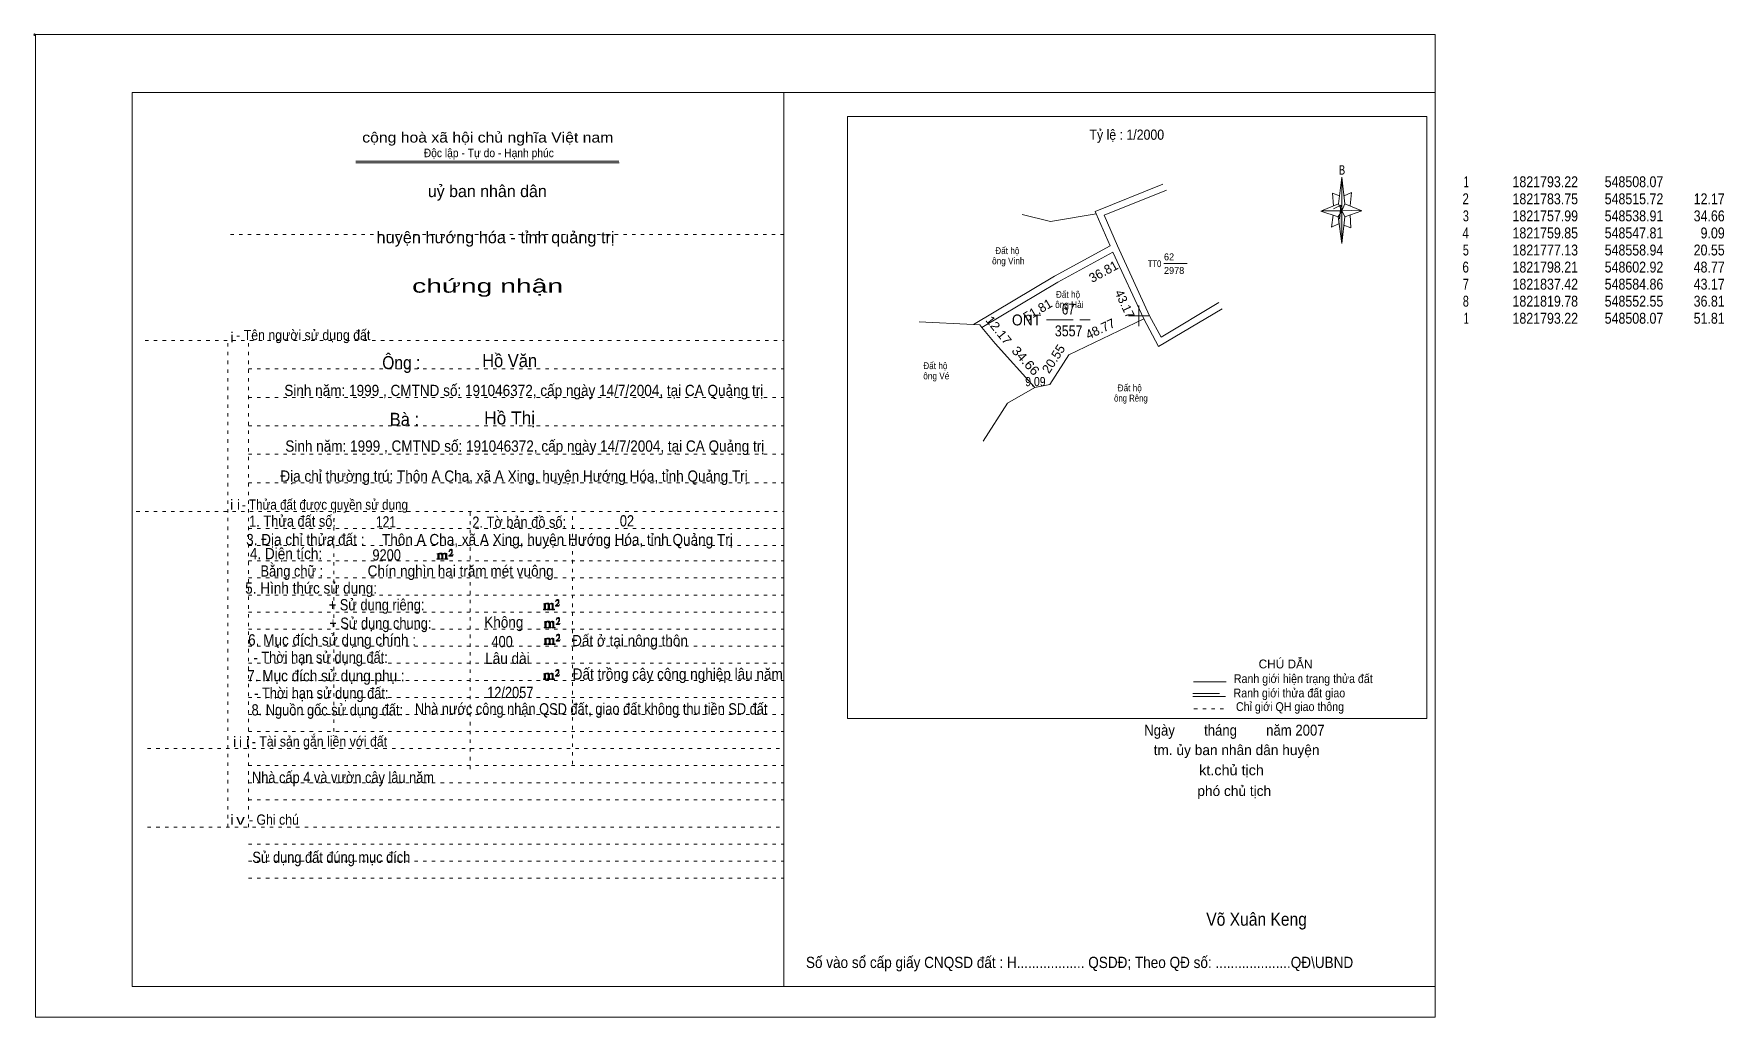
# Model space of a CAD drawing. Header units: centimetres. Extents: x -1.6 to 48, y -3.3 to 25.5.
import ezdxf
from ezdxf.enums import TextEntityAlignment as Align

# ---------------------------------------------------------------- set-up
doc = ezdxf.new("R2010")
doc.units = ezdxf.units.CM
doc.header["$LTSCALE"] = 0.13
doc.linetypes.add('DOTTED', pattern=[1.5, 0.3, -1.2])
doc.linetypes.add('LONG_DASHED', pattern=[7.5, 6, -1.5])
for name, color, linetype, lineweight in [('1', 7, 'DOTTED', 13), ('22', 7, 'Continuous', 13), ('33', 7, 'LONG_DASHED', 13), ('4', 7, 'Continuous', 13), ('5', 7, 'Continuous', 13), ('50', 7, 'Continuous', 13), ('52', 7, 'Continuous', 13), ('53', 7, 'Continuous', 13)]:
    doc.layers.add(name, color=color, linetype=linetype, lineweight=lineweight)
for name, color, linetype in [('10', 7, 'Continuous'), ('23', 7, 'Continuous'), ('30', 7, 'Continuous')]:
    doc.layers.add(name, color=color, linetype=linetype)

msp = doc.modelspace()

# ---------------------------------------------------------------- hatches: boundary and pattern name
at = {"layer": '5'}
msp.add_hatch(color=256, dxfattribs=at).paths.add_polyline_path([(36.77, 20.31), (36.77, 19.35), (36.67, 20.13)])
at = {"layer": '50'}
for points in [[(10.27, 10.13), (10.27, 10.12), (10.27, 10.11), (10.25, 10.11), (10.24, 10.11), (10.24, 10.1), (10.33, 10.1), (10.33, 10.11), (10.32, 10.11), (10.31, 10.11), (10.31, 10.12), (10.31, 10.13), (10.31, 10.24), (10.31, 10.25), (10.32, 10.26), (10.34, 10.26), (10.35, 10.26), (10.36, 10.26), (10.37, 10.25), (10.39, 10.22), (10.39, 10.13), (10.37, 10.12), (10.37, 10.11), (10.36, 10.11), (10.35, 10.11), (10.35, 10.1), (10.44, 10.1), (10.44, 10.11), (10.43, 10.11), (10.42, 10.11), (10.42, 10.12), (10.42, 10.13), (10.42, 10.24), (10.44, 10.26), (10.45, 10.26), (10.46, 10.26), (10.49, 10.26), (10.49, 10.25), (10.5, 10.24), (10.5, 10.22), (10.5, 10.13), (10.5, 10.12), (10.49, 10.11), (10.49, 10.11), (10.47, 10.11), (10.47, 10.1), (10.56, 10.1), (10.56, 10.11), (10.55, 10.11), (10.54, 10.11), (10.53, 10.12), (10.53, 10.13), (10.53, 10.2), (10.53, 10.25), (10.53, 10.26), (10.52, 10.27), (10.5, 10.28), (10.47, 10.28), (10.46, 10.28), (10.44, 10.27), (10.41, 10.25), (10.41, 10.26), (10.4, 10.28), (10.39, 10.28), (10.37, 10.28), (10.35, 10.28), (10.34, 10.28), (10.32, 10.26), (10.31, 10.26), (10.31, 10.25), (10.31, 10.25), (10.31, 10.26), (10.31, 10.28), (10.24, 10.26), (10.24, 10.26), (10.25, 10.26), (10.27, 10.25), (10.27, 10.24), (10.27, 10.23)], [(10.69, 10.19), (10.72, 10.24), (10.72, 10.24), (10.71, 10.22), (10.69, 10.22), (10.68, 10.22), (10.63, 10.22), (10.66, 10.26), (10.67, 10.27), (10.69, 10.28), (10.69, 10.3), (10.69, 10.32), (10.69, 10.34), (10.69, 10.35), (10.69, 10.37), (10.68, 10.38), (10.67, 10.38), (10.66, 10.39), (10.65, 10.39), (10.63, 10.38), (10.63, 10.38), (10.62, 10.37), (10.61, 10.35), (10.59, 10.33), (10.61, 10.33), (10.61, 10.35), (10.62, 10.35), (10.63, 10.36), (10.65, 10.36), (10.66, 10.36), (10.67, 10.35), (10.68, 10.35), (10.68, 10.32), (10.68, 10.3), (10.66, 10.28), (10.66, 10.26), (10.65, 10.25), (10.59, 10.2), (10.59, 10.19)], [(13.39, 8.66), (13.39, 8.65), (13.39, 8.64), (13.38, 8.64), (13.37, 8.64), (13.37, 8.62), (13.45, 8.62), (13.45, 8.64), (13.44, 8.64), (13.43, 8.64), (13.43, 8.65), (13.43, 8.66), (13.43, 8.77), (13.43, 8.78), (13.44, 8.79), (13.47, 8.79), (13.48, 8.79), (13.49, 8.79), (13.5, 8.78), (13.51, 8.74), (13.51, 8.66), (13.5, 8.65), (13.5, 8.64), (13.49, 8.64), (13.48, 8.64), (13.48, 8.62), (13.57, 8.62), (13.57, 8.64), (13.55, 8.64), (13.54, 8.64), (13.54, 8.65), (13.54, 8.66), (13.54, 8.77), (13.57, 8.79), (13.58, 8.79), (13.59, 8.79), (13.61, 8.79), (13.61, 8.78), (13.62, 8.77), (13.62, 8.74), (13.62, 8.66), (13.62, 8.65), (13.61, 8.64), (13.61, 8.64), (13.6, 8.64), (13.6, 8.62), (13.69, 8.62), (13.69, 8.64), (13.67, 8.64), (13.66, 8.64), (13.65, 8.65), (13.65, 8.66), (13.65, 8.73), (13.65, 8.78), (13.65, 8.79), (13.64, 8.8), (13.62, 8.81), (13.6, 8.81), (13.59, 8.81), (13.57, 8.8), (13.53, 8.78), (13.53, 8.79), (13.52, 8.81), (13.51, 8.81), (13.5, 8.81), (13.48, 8.81), (13.47, 8.81), (13.44, 8.79), (13.43, 8.79), (13.43, 8.78), (13.43, 8.78), (13.43, 8.79), (13.43, 8.81), (13.37, 8.79), (13.37, 8.79), (13.38, 8.79), (13.39, 8.78), (13.39, 8.77), (13.39, 8.76)], [(13.82, 8.72), (13.84, 8.77), (13.84, 8.77), (13.83, 8.74), (13.82, 8.74), (13.81, 8.74), (13.75, 8.74), (13.79, 8.79), (13.8, 8.8), (13.82, 8.81), (13.82, 8.83), (13.82, 8.84), (13.82, 8.87), (13.82, 8.88), (13.82, 8.9), (13.81, 8.91), (13.8, 8.91), (13.79, 8.92), (13.77, 8.92), (13.75, 8.91), (13.75, 8.91), (13.74, 8.9), (13.73, 8.88), (13.72, 8.86), (13.73, 8.86), (13.73, 8.88), (13.74, 8.88), (13.75, 8.89), (13.77, 8.89), (13.79, 8.89), (13.8, 8.88), (13.81, 8.88), (13.81, 8.84), (13.81, 8.83), (13.79, 8.81), (13.79, 8.79), (13.77, 8.78), (13.72, 8.73), (13.72, 8.72)], [(13.41, 8.12), (13.41, 8.11), (13.41, 8.1), (13.4, 8.1), (13.39, 8.1), (13.39, 8.09), (13.48, 8.09), (13.48, 8.1), (13.47, 8.1), (13.45, 8.1), (13.45, 8.11), (13.45, 8.12), (13.45, 8.23), (13.45, 8.24), (13.47, 8.26), (13.49, 8.26), (13.5, 8.26), (13.51, 8.26), (13.52, 8.24), (13.53, 8.21), (13.53, 8.12), (13.52, 8.11), (13.52, 8.1), (13.51, 8.1), (13.5, 8.1), (13.5, 8.09), (13.59, 8.09), (13.59, 8.1), (13.58, 8.1), (13.57, 8.1), (13.57, 8.11), (13.57, 8.12), (13.57, 8.23), (13.59, 8.26), (13.6, 8.26), (13.61, 8.26), (13.63, 8.26), (13.63, 8.24), (13.64, 8.23), (13.64, 8.21), (13.64, 8.12), (13.64, 8.11), (13.63, 8.1), (13.63, 8.1), (13.62, 8.1), (13.62, 8.09), (13.71, 8.09), (13.71, 8.1), (13.7, 8.1), (13.69, 8.1), (13.67, 8.11), (13.67, 8.12), (13.67, 8.2), (13.67, 8.24), (13.67, 8.26), (13.66, 8.27), (13.64, 8.28), (13.62, 8.28), (13.61, 8.28), (13.59, 8.27), (13.55, 8.24), (13.55, 8.26), (13.54, 8.28), (13.53, 8.28), (13.52, 8.28), (13.5, 8.28), (13.49, 8.28), (13.47, 8.26), (13.45, 8.26), (13.45, 8.24), (13.45, 8.24), (13.45, 8.26), (13.45, 8.28), (13.39, 8.26), (13.39, 8.26), (13.4, 8.26), (13.41, 8.24), (13.41, 8.23), (13.41, 8.22)], [(13.84, 8.19), (13.86, 8.23), (13.86, 8.23), (13.85, 8.21), (13.84, 8.21), (13.83, 8.21), (13.77, 8.21), (13.81, 8.26), (13.82, 8.27), (13.84, 8.28), (13.84, 8.3), (13.84, 8.31), (13.84, 8.33), (13.84, 8.34), (13.84, 8.37), (13.83, 8.38), (13.82, 8.38), (13.81, 8.39), (13.8, 8.39), (13.77, 8.38), (13.77, 8.38), (13.76, 8.37), (13.75, 8.34), (13.74, 8.32), (13.75, 8.32), (13.75, 8.34), (13.76, 8.34), (13.77, 8.36), (13.8, 8.36), (13.81, 8.36), (13.82, 8.34), (13.83, 8.34), (13.83, 8.31), (13.83, 8.3), (13.81, 8.28), (13.81, 8.26), (13.8, 8.24), (13.74, 8.2), (13.74, 8.19)], [(13.41, 7.64), (13.41, 7.63), (13.41, 7.62), (13.4, 7.62), (13.39, 7.62), (13.39, 7.6), (13.47, 7.6), (13.47, 7.62), (13.46, 7.62), (13.45, 7.62), (13.45, 7.63), (13.45, 7.64), (13.45, 7.75), (13.45, 7.76), (13.46, 7.77), (13.49, 7.77), (13.5, 7.77), (13.51, 7.77), (13.52, 7.76), (13.53, 7.72), (13.53, 7.64), (13.52, 7.63), (13.52, 7.62), (13.51, 7.62), (13.5, 7.62), (13.5, 7.6), (13.59, 7.6), (13.59, 7.62), (13.57, 7.62), (13.56, 7.62), (13.56, 7.63), (13.56, 7.64), (13.56, 7.75), (13.59, 7.77), (13.6, 7.77), (13.61, 7.77), (13.63, 7.77), (13.63, 7.76), (13.64, 7.75), (13.64, 7.72), (13.64, 7.64), (13.64, 7.63), (13.63, 7.62), (13.63, 7.62), (13.62, 7.62), (13.62, 7.6), (13.71, 7.6), (13.71, 7.62), (13.69, 7.62), (13.68, 7.62), (13.67, 7.63), (13.67, 7.64), (13.67, 7.71), (13.67, 7.76), (13.67, 7.77), (13.66, 7.78), (13.64, 7.79), (13.62, 7.79), (13.61, 7.79), (13.59, 7.78), (13.55, 7.76), (13.55, 7.77), (13.54, 7.79), (13.53, 7.79), (13.52, 7.79), (13.5, 7.79), (13.49, 7.79), (13.46, 7.77), (13.45, 7.77), (13.45, 7.76), (13.45, 7.76), (13.45, 7.77), (13.45, 7.79), (13.39, 7.77), (13.39, 7.77), (13.4, 7.77), (13.41, 7.76), (13.41, 7.75), (13.41, 7.74)], [(13.84, 7.7), (13.86, 7.75), (13.86, 7.75), (13.85, 7.72), (13.84, 7.72), (13.83, 7.72), (13.77, 7.72), (13.81, 7.77), (13.82, 7.78), (13.84, 7.79), (13.84, 7.81), (13.84, 7.82), (13.84, 7.85), (13.84, 7.86), (13.84, 7.88), (13.83, 7.89), (13.82, 7.89), (13.81, 7.9), (13.79, 7.9), (13.77, 7.89), (13.77, 7.89), (13.76, 7.88), (13.75, 7.86), (13.74, 7.84), (13.75, 7.84), (13.75, 7.86), (13.76, 7.86), (13.77, 7.87), (13.79, 7.87), (13.81, 7.87), (13.82, 7.86), (13.83, 7.86), (13.83, 7.82), (13.83, 7.81), (13.81, 7.79), (13.81, 7.77), (13.79, 7.76), (13.74, 7.71), (13.74, 7.7)], [(13.39, 6.61), (13.39, 6.6), (13.39, 6.59), (13.38, 6.59), (13.37, 6.59), (13.37, 6.57), (13.45, 6.57), (13.45, 6.59), (13.44, 6.59), (13.43, 6.59), (13.43, 6.6), (13.43, 6.61), (13.43, 6.72), (13.43, 6.73), (13.44, 6.74), (13.47, 6.74), (13.48, 6.74), (13.49, 6.74), (13.5, 6.73), (13.51, 6.69), (13.51, 6.61), (13.5, 6.6), (13.5, 6.59), (13.49, 6.59), (13.48, 6.59), (13.48, 6.57), (13.57, 6.57), (13.57, 6.59), (13.55, 6.59), (13.54, 6.59), (13.54, 6.6), (13.54, 6.61), (13.54, 6.72), (13.57, 6.74), (13.58, 6.74), (13.59, 6.74), (13.61, 6.74), (13.61, 6.73), (13.62, 6.72), (13.62, 6.69), (13.62, 6.61), (13.62, 6.6), (13.61, 6.59), (13.61, 6.59), (13.6, 6.59), (13.6, 6.57), (13.69, 6.57), (13.69, 6.59), (13.67, 6.59), (13.66, 6.59), (13.65, 6.6), (13.65, 6.61), (13.65, 6.68), (13.65, 6.73), (13.65, 6.74), (13.64, 6.75), (13.62, 6.76), (13.6, 6.76), (13.59, 6.76), (13.57, 6.75), (13.53, 6.73), (13.53, 6.74), (13.52, 6.76), (13.51, 6.76), (13.5, 6.76), (13.48, 6.76), (13.47, 6.76), (13.44, 6.74), (13.43, 6.74), (13.43, 6.73), (13.43, 6.73), (13.43, 6.74), (13.43, 6.76), (13.37, 6.74), (13.37, 6.74), (13.38, 6.74), (13.39, 6.73), (13.39, 6.72), (13.39, 6.71)], [(13.82, 6.67), (13.84, 6.72), (13.84, 6.72), (13.83, 6.69), (13.82, 6.69), (13.81, 6.69), (13.75, 6.69), (13.79, 6.74), (13.8, 6.75), (13.82, 6.76), (13.82, 6.78), (13.82, 6.79), (13.82, 6.82), (13.82, 6.83), (13.82, 6.85), (13.81, 6.86), (13.8, 6.86), (13.79, 6.87), (13.77, 6.87), (13.75, 6.86), (13.75, 6.86), (13.74, 6.85), (13.73, 6.83), (13.72, 6.81), (13.73, 6.81), (13.73, 6.83), (13.74, 6.83), (13.75, 6.84), (13.77, 6.84), (13.79, 6.84), (13.8, 6.83), (13.81, 6.83), (13.81, 6.79), (13.81, 6.78), (13.79, 6.76), (13.79, 6.74), (13.77, 6.73), (13.72, 6.68), (13.72, 6.67)]]:
    msp.add_hatch(color=256, dxfattribs=at).paths.add_polyline_path(points)

# ---------------------------------------------------------------- linework, layer by layer
at = {"layer": '1', "linetype": 'Continuous'}
for p, q in [((1.31, -2.42), (1.31, 23.78)), ((1.31, 23.78), (39.51, 23.78)), ((20.41, -2.42), (20.41, 23.78)), ((39.51, -2.42), (39.51, 23.78)), ((7.87, 21.76), (15.58, 21.76)), ((7.87, 21.71), (15.59, 21.71)), ((36.67, 20.13), (36.16, 20.3)), ((1.31, -2.42), (39.51, -2.42))]:
    msp.add_line(p, q, dxfattribs=at)
at = {"layer": '1'}
for p, q in [((4.19, 19.61), (20.41, 19.61)), ((1.69, 16.51), (20.41, 16.51)), ((4.11, 2.25), (4.11, 16.51)), ((4.72, 2.25), (4.72, 16.51)), ((4.72, 15.68), (20.41, 15.68)), ((4.72, 14.84), (20.41, 14.84)), ((4.72, 14.01), (20.41, 14.01)), ((4.72, 13.18), (20.41, 13.18)), ((4.72, 12.34), (20.41, 12.34)), ((1.43, 11.5), (20.41, 11.5)), ((7.22, 5.05), (7.22, 11.5)), ((11.22, 3.95), (11.22, 11.5)), ((14.22, 4.09), (14.22, 11.5)), ((4.72, 11), (20.41, 11)), ((4.72, 10.5), (20.41, 10.5)), ((4.72, 10.05), (20.41, 10.05)), ((4.72, 9.55), (20.41, 9.55)), ((4.72, 9.05), (20.41, 9.05)), ((4.72, 8.55), (20.41, 8.55)), ((4.72, 8.05), (20.41, 8.05)), ((4.72, 7.55), (20.41, 7.55)), ((4.72, 7.05), (20.41, 7.05)), ((4.72, 6.55), (20.41, 6.55)), ((4.72, 6.05), (20.41, 6.05)), ((4.72, 5.55), (20.41, 5.55)), ((4.72, 5.05), (20.41, 5.05)), ((1.76, 4.55), (20.41, 4.55)), ((4.72, 4.05), (20.41, 4.05)), ((4.72, 3.55), (20.41, 3.55)), ((4.72, 3.05), (20.41, 3.05)), ((1.76, 2.25), (20.41, 2.25)), ((4.72, 1.75), (20.41, 1.75)), ((4.72, 1.25), (20.41, 1.25)), ((4.72, 0.75), (20.41, 0.75))]:
    msp.add_line(p, q, dxfattribs=at)
at = {"layer": '1', "linetype": 'Continuous'}
msp.add_lwpolyline([(-1.53, -3.32), (39.51, -3.32), (39.51, 25.48), (-1.53, 25.48)], close=True, dxfattribs=at)
msp.add_lwpolyline([(36.68, 19.93), (36.47, 19.83), (36.52, 20.18)], dxfattribs=at)
at = {"layer": '22'}
msp.add_line((25.98, 16.98), (24.38, 17.06), dxfattribs=at)
for points in [[(29.57, 20.22), (29.54, 20.29), (31.53, 21.09)], [(31.63, 20.91), (29.81, 20.18), (30.2, 19.28), (30.2, 19.28), (31.14, 17.23), (31.48, 16.61), (33.17, 17.62)], [(29.57, 20.22), (29.98, 19.28), (28.35, 18.39), (25.98, 16.98)], [(29.57, 20.22), (28.23, 20), (27.4, 20.2)], [(30.97, 17.14), (30.06, 19.1), (28.45, 18.22), (26.22, 16.89)], [(30.97, 17.14), (31.4, 16.33), (33.27, 17.44)], [(25.98, 16.98), (26.16, 16.97), (26.22, 16.89)], [(27.77, 15.13), (26.61, 16.42), (26.22, 16.89)], [(27.77, 15.13), (28.21, 15.22), (28.77, 16.09), (30.97, 17.14)], [(26.26, 13.56), (26.97, 14.67), (27.77, 15.13)]]:
    msp.add_lwpolyline(points, dxfattribs=at)
at = {"layer": '33'}
msp.add_line((28.12, 17.11), (29.4, 17.11), dxfattribs=at)
at = {"layer": '4'}
for p, q in [((32.43, 6.51), (33.38, 6.51)), ((32.41, 6.08), (33.36, 6.08))]:
    msp.add_line(p, q, dxfattribs=at)
at = {"layer": '4', "linetype": 'LONG_DASHED'}
msp.add_line((32.41, 6.16), (33.36, 6.16), dxfattribs=at)
at = {"layer": '4', "linetype": 'DOTTED'}
msp.add_line((32.44, 5.72), (33.43, 5.72), dxfattribs=at)
at = {"layer": '4'}
msp.add_lwpolyline([(22.28, 23.07), (39.27, 23.07), (39.27, 5.43), (22.28, 5.43)], close=True, dxfattribs=at)
msp.add_circle((-1.55, 25.47), 0.025, dxfattribs=at)
at = {"layer": '5'}
for p, q in [((36.68, 20.51), (36.77, 21.29)), ((36.86, 20.51), (37.36, 20.31)), ((36.86, 20.13), (36.77, 19.35)), ((37.04, 19.81), (36.83, 19.89)), ((37.02, 20.19), (37.04, 19.81))]:
    msp.add_line(p, q, dxfattribs=at)
for points in [[(36.71, 20.75), (36.5, 20.83), (36.53, 20.45)], [(36.84, 20.75), (37.06, 20.85), (37.02, 20.45)], [(36.77, 20.31), (36.68, 20.51), (36.18, 20.31)], [(36.53, 20.37), (36.75, 20.47), (36.71, 20.07)], [(36.77, 20.31), (36.86, 20.13), (37.36, 20.31)]]:
    msp.add_lwpolyline(points, dxfattribs=at)
for points in [[(36.77, 21.29), (36.86, 20.51), (36.77, 20.31)], [(36.77, 20.31), (36.18, 20.31), (36.68, 20.51), (36.86, 20.13), (37.36, 20.31), (36.77, 20.33)], [(36.77, 20.31), (36.77, 19.35), (36.67, 20.13)]]:
    msp.add_lwpolyline(points, close=True, dxfattribs=at)
at = {"layer": '50'}
for points in [[(10.27, 10.13), (10.27, 10.12), (10.27, 10.11), (10.25, 10.11), (10.24, 10.11), (10.24, 10.1), (10.33, 10.1), (10.33, 10.11), (10.32, 10.11), (10.31, 10.11), (10.31, 10.12), (10.31, 10.13), (10.31, 10.24), (10.31, 10.25), (10.32, 10.26), (10.34, 10.26), (10.35, 10.26), (10.36, 10.26), (10.37, 10.25), (10.39, 10.22), (10.39, 10.13), (10.37, 10.12), (10.37, 10.11), (10.36, 10.11), (10.35, 10.11), (10.35, 10.1), (10.44, 10.1), (10.44, 10.11), (10.43, 10.11), (10.42, 10.11), (10.42, 10.12), (10.42, 10.13), (10.42, 10.24), (10.44, 10.26), (10.45, 10.26), (10.46, 10.26), (10.49, 10.26), (10.49, 10.25), (10.5, 10.24), (10.5, 10.22), (10.5, 10.13), (10.5, 10.12), (10.49, 10.11), (10.49, 10.11), (10.47, 10.11), (10.47, 10.1), (10.56, 10.1), (10.56, 10.11), (10.55, 10.11), (10.54, 10.11), (10.53, 10.12), (10.53, 10.13), (10.53, 10.2), (10.53, 10.25), (10.53, 10.26), (10.52, 10.27), (10.5, 10.28), (10.47, 10.28), (10.46, 10.28), (10.44, 10.27), (10.41, 10.25), (10.41, 10.26), (10.4, 10.28), (10.39, 10.28), (10.37, 10.28), (10.35, 10.28), (10.34, 10.28), (10.32, 10.26), (10.31, 10.26), (10.31, 10.25), (10.31, 10.25), (10.31, 10.26), (10.31, 10.28), (10.24, 10.26), (10.24, 10.26), (10.25, 10.26), (10.27, 10.25), (10.27, 10.24), (10.27, 10.23)], [(10.69, 10.19), (10.72, 10.24), (10.72, 10.24), (10.71, 10.22), (10.69, 10.22), (10.68, 10.22), (10.63, 10.22), (10.66, 10.26), (10.67, 10.27), (10.69, 10.28), (10.69, 10.3), (10.69, 10.32), (10.69, 10.34), (10.69, 10.35), (10.69, 10.37), (10.68, 10.38), (10.67, 10.38), (10.66, 10.39), (10.65, 10.39), (10.63, 10.38), (10.63, 10.38), (10.62, 10.37), (10.61, 10.35), (10.59, 10.33), (10.61, 10.33), (10.61, 10.35), (10.62, 10.35), (10.63, 10.36), (10.65, 10.36), (10.66, 10.36), (10.67, 10.35), (10.68, 10.35), (10.68, 10.32), (10.68, 10.3), (10.66, 10.28), (10.66, 10.26), (10.65, 10.25), (10.59, 10.2), (10.59, 10.19)], [(13.39, 8.66), (13.39, 8.65), (13.39, 8.64), (13.38, 8.64), (13.37, 8.64), (13.37, 8.62), (13.45, 8.62), (13.45, 8.64), (13.44, 8.64), (13.43, 8.64), (13.43, 8.65), (13.43, 8.66), (13.43, 8.77), (13.43, 8.78), (13.44, 8.79), (13.47, 8.79), (13.48, 8.79), (13.49, 8.79), (13.5, 8.78), (13.51, 8.74), (13.51, 8.66), (13.5, 8.65), (13.5, 8.64), (13.49, 8.64), (13.48, 8.64), (13.48, 8.62), (13.57, 8.62), (13.57, 8.64), (13.55, 8.64), (13.54, 8.64), (13.54, 8.65), (13.54, 8.66), (13.54, 8.77), (13.57, 8.79), (13.58, 8.79), (13.59, 8.79), (13.61, 8.79), (13.61, 8.78), (13.62, 8.77), (13.62, 8.74), (13.62, 8.66), (13.62, 8.65), (13.61, 8.64), (13.61, 8.64), (13.6, 8.64), (13.6, 8.62), (13.69, 8.62), (13.69, 8.64), (13.67, 8.64), (13.66, 8.64), (13.65, 8.65), (13.65, 8.66), (13.65, 8.73), (13.65, 8.78), (13.65, 8.79), (13.64, 8.8), (13.62, 8.81), (13.6, 8.81), (13.59, 8.81), (13.57, 8.8), (13.53, 8.78), (13.53, 8.79), (13.52, 8.81), (13.51, 8.81), (13.5, 8.81), (13.48, 8.81), (13.47, 8.81), (13.44, 8.79), (13.43, 8.79), (13.43, 8.78), (13.43, 8.78), (13.43, 8.79), (13.43, 8.81), (13.37, 8.79), (13.37, 8.79), (13.38, 8.79), (13.39, 8.78), (13.39, 8.77), (13.39, 8.76)], [(13.82, 8.72), (13.84, 8.77), (13.84, 8.77), (13.83, 8.74), (13.82, 8.74), (13.81, 8.74), (13.75, 8.74), (13.79, 8.79), (13.8, 8.8), (13.82, 8.81), (13.82, 8.83), (13.82, 8.84), (13.82, 8.87), (13.82, 8.88), (13.82, 8.9), (13.81, 8.91), (13.8, 8.91), (13.79, 8.92), (13.77, 8.92), (13.75, 8.91), (13.75, 8.91), (13.74, 8.9), (13.73, 8.88), (13.72, 8.86), (13.73, 8.86), (13.73, 8.88), (13.74, 8.88), (13.75, 8.89), (13.77, 8.89), (13.79, 8.89), (13.8, 8.88), (13.81, 8.88), (13.81, 8.84), (13.81, 8.83), (13.79, 8.81), (13.79, 8.79), (13.77, 8.78), (13.72, 8.73), (13.72, 8.72)], [(13.41, 8.12), (13.41, 8.11), (13.41, 8.1), (13.4, 8.1), (13.39, 8.1), (13.39, 8.09), (13.48, 8.09), (13.48, 8.1), (13.47, 8.1), (13.45, 8.1), (13.45, 8.11), (13.45, 8.12), (13.45, 8.23), (13.45, 8.24), (13.47, 8.26), (13.49, 8.26), (13.5, 8.26), (13.51, 8.26), (13.52, 8.24), (13.53, 8.21), (13.53, 8.12), (13.52, 8.11), (13.52, 8.1), (13.51, 8.1), (13.5, 8.1), (13.5, 8.09), (13.59, 8.09), (13.59, 8.1), (13.58, 8.1), (13.57, 8.1), (13.57, 8.11), (13.57, 8.12), (13.57, 8.23), (13.59, 8.26), (13.6, 8.26), (13.61, 8.26), (13.63, 8.26), (13.63, 8.24), (13.64, 8.23), (13.64, 8.21), (13.64, 8.12), (13.64, 8.11), (13.63, 8.1), (13.63, 8.1), (13.62, 8.1), (13.62, 8.09), (13.71, 8.09), (13.71, 8.1), (13.7, 8.1), (13.69, 8.1), (13.67, 8.11), (13.67, 8.12), (13.67, 8.2), (13.67, 8.24), (13.67, 8.26), (13.66, 8.27), (13.64, 8.28), (13.62, 8.28), (13.61, 8.28), (13.59, 8.27), (13.55, 8.24), (13.55, 8.26), (13.54, 8.28), (13.53, 8.28), (13.52, 8.28), (13.5, 8.28), (13.49, 8.28), (13.47, 8.26), (13.45, 8.26), (13.45, 8.24), (13.45, 8.24), (13.45, 8.26), (13.45, 8.28), (13.39, 8.26), (13.39, 8.26), (13.4, 8.26), (13.41, 8.24), (13.41, 8.23), (13.41, 8.22)], [(13.84, 8.19), (13.86, 8.23), (13.86, 8.23), (13.85, 8.21), (13.84, 8.21), (13.83, 8.21), (13.77, 8.21), (13.81, 8.26), (13.82, 8.27), (13.84, 8.28), (13.84, 8.3), (13.84, 8.31), (13.84, 8.33), (13.84, 8.34), (13.84, 8.37), (13.83, 8.38), (13.82, 8.38), (13.81, 8.39), (13.8, 8.39), (13.77, 8.38), (13.77, 8.38), (13.76, 8.37), (13.75, 8.34), (13.74, 8.32), (13.75, 8.32), (13.75, 8.34), (13.76, 8.34), (13.77, 8.36), (13.8, 8.36), (13.81, 8.36), (13.82, 8.34), (13.83, 8.34), (13.83, 8.31), (13.83, 8.3), (13.81, 8.28), (13.81, 8.26), (13.8, 8.24), (13.74, 8.2), (13.74, 8.19)], [(13.41, 7.64), (13.41, 7.63), (13.41, 7.62), (13.4, 7.62), (13.39, 7.62), (13.39, 7.6), (13.47, 7.6), (13.47, 7.62), (13.46, 7.62), (13.45, 7.62), (13.45, 7.63), (13.45, 7.64), (13.45, 7.75), (13.45, 7.76), (13.46, 7.77), (13.49, 7.77), (13.5, 7.77), (13.51, 7.77), (13.52, 7.76), (13.53, 7.72), (13.53, 7.64), (13.52, 7.63), (13.52, 7.62), (13.51, 7.62), (13.5, 7.62), (13.5, 7.6), (13.59, 7.6), (13.59, 7.62), (13.57, 7.62), (13.56, 7.62), (13.56, 7.63), (13.56, 7.64), (13.56, 7.75), (13.59, 7.77), (13.6, 7.77), (13.61, 7.77), (13.63, 7.77), (13.63, 7.76), (13.64, 7.75), (13.64, 7.72), (13.64, 7.64), (13.64, 7.63), (13.63, 7.62), (13.63, 7.62), (13.62, 7.62), (13.62, 7.6), (13.71, 7.6), (13.71, 7.62), (13.69, 7.62), (13.68, 7.62), (13.67, 7.63), (13.67, 7.64), (13.67, 7.71), (13.67, 7.76), (13.67, 7.77), (13.66, 7.78), (13.64, 7.79), (13.62, 7.79), (13.61, 7.79), (13.59, 7.78), (13.55, 7.76), (13.55, 7.77), (13.54, 7.79), (13.53, 7.79), (13.52, 7.79), (13.5, 7.79), (13.49, 7.79), (13.46, 7.77), (13.45, 7.77), (13.45, 7.76), (13.45, 7.76), (13.45, 7.77), (13.45, 7.79), (13.39, 7.77), (13.39, 7.77), (13.4, 7.77), (13.41, 7.76), (13.41, 7.75), (13.41, 7.74)], [(13.84, 7.7), (13.86, 7.75), (13.86, 7.75), (13.85, 7.72), (13.84, 7.72), (13.83, 7.72), (13.77, 7.72), (13.81, 7.77), (13.82, 7.78), (13.84, 7.79), (13.84, 7.81), (13.84, 7.82), (13.84, 7.85), (13.84, 7.86), (13.84, 7.88), (13.83, 7.89), (13.82, 7.89), (13.81, 7.9), (13.79, 7.9), (13.77, 7.89), (13.77, 7.89), (13.76, 7.88), (13.75, 7.86), (13.74, 7.84), (13.75, 7.84), (13.75, 7.86), (13.76, 7.86), (13.77, 7.87), (13.79, 7.87), (13.81, 7.87), (13.82, 7.86), (13.83, 7.86), (13.83, 7.82), (13.83, 7.81), (13.81, 7.79), (13.81, 7.77), (13.79, 7.76), (13.74, 7.71), (13.74, 7.7)], [(13.39, 6.61), (13.39, 6.6), (13.39, 6.59), (13.38, 6.59), (13.37, 6.59), (13.37, 6.57), (13.45, 6.57), (13.45, 6.59), (13.44, 6.59), (13.43, 6.59), (13.43, 6.6), (13.43, 6.61), (13.43, 6.72), (13.43, 6.73), (13.44, 6.74), (13.47, 6.74), (13.48, 6.74), (13.49, 6.74), (13.5, 6.73), (13.51, 6.69), (13.51, 6.61), (13.5, 6.6), (13.5, 6.59), (13.49, 6.59), (13.48, 6.59), (13.48, 6.57), (13.57, 6.57), (13.57, 6.59), (13.55, 6.59), (13.54, 6.59), (13.54, 6.6), (13.54, 6.61), (13.54, 6.72), (13.57, 6.74), (13.58, 6.74), (13.59, 6.74), (13.61, 6.74), (13.61, 6.73), (13.62, 6.72), (13.62, 6.69), (13.62, 6.61), (13.62, 6.6), (13.61, 6.59), (13.61, 6.59), (13.6, 6.59), (13.6, 6.57), (13.69, 6.57), (13.69, 6.59), (13.67, 6.59), (13.66, 6.59), (13.65, 6.6), (13.65, 6.61), (13.65, 6.68), (13.65, 6.73), (13.65, 6.74), (13.64, 6.75), (13.62, 6.76), (13.6, 6.76), (13.59, 6.76), (13.57, 6.75), (13.53, 6.73), (13.53, 6.74), (13.52, 6.76), (13.51, 6.76), (13.5, 6.76), (13.48, 6.76), (13.47, 6.76), (13.44, 6.74), (13.43, 6.74), (13.43, 6.73), (13.43, 6.73), (13.43, 6.74), (13.43, 6.76), (13.37, 6.74), (13.37, 6.74), (13.38, 6.74), (13.39, 6.73), (13.39, 6.72), (13.39, 6.71)], [(13.82, 6.67), (13.84, 6.72), (13.84, 6.72), (13.83, 6.69), (13.82, 6.69), (13.81, 6.69), (13.75, 6.69), (13.79, 6.74), (13.8, 6.75), (13.82, 6.76), (13.82, 6.78), (13.82, 6.79), (13.82, 6.82), (13.82, 6.83), (13.82, 6.85), (13.81, 6.86), (13.8, 6.86), (13.79, 6.87), (13.77, 6.87), (13.75, 6.86), (13.75, 6.86), (13.74, 6.85), (13.73, 6.83), (13.72, 6.81), (13.73, 6.81), (13.73, 6.83), (13.74, 6.83), (13.75, 6.84), (13.77, 6.84), (13.79, 6.84), (13.8, 6.83), (13.81, 6.83), (13.81, 6.79), (13.81, 6.78), (13.79, 6.76), (13.79, 6.74), (13.77, 6.73), (13.72, 6.68), (13.72, 6.67)]]:
    msp.add_lwpolyline(points, close=True, dxfattribs=at)
at = {"layer": '52'}
msp.add_line((31.56, 18.76), (32.24, 18.76), dxfattribs=at)
at = {"layer": '53'}
for p, q in [((30.82, 16.93), (30.82, 17.53)), ((30.52, 17.23), (31.12, 17.23))]:
    msp.add_line(p, q, dxfattribs=at)

# ---------------------------------------------------------------- texts
at = {"layer": '1'}
for s, height, width, p in [('cộng hoà xã hội chủ nghĩa Việt nam', 0.3, 1.15, (11.735, 22.31)), ('Độc lập - Tự do - Hạnh phúc', 0.25, 0.9, (11.765, 21.88)), ('chứng nhận', 0.4, 1.55, (11.73, 17.91)), ('- Tên người sử dụng đất', 0.3, 0.9, (6.325, 16.52)), ('- Thửa đất được quyền sử dụng', 0.3, 0.85, (6.96, 11.55)), ('- Tài sản gắn liền với đất ', 0.3, 0.9, (6.85, 4.61)), ('v', 0.3, 1.3, (4.485, 2.32)), ('- Ghi chú', 0.3, 0.9, (5.465, 2.32))]:
    msp.add_text(s, height=height, dxfattribs=dict(at, width=width)).set_placement(p, align=Align.CENTER)
for s, height, p in [('uỷ ban nhân dân', 0.35, (11.72, 20.71)), ('i', 0.3, (4.235, 16.45)), ('i', 0.3, (4.225, 11.55)), ('i', 0.3, (4.425, 11.55)), ('i', 0.3, (4.315, 4.6)), ('i', 0.3, (4.485, 4.59)), ('i', 0.3, (4.695, 4.6)), ('i', 0.3, (4.235, 2.32))]:
    msp.add_text(s, height=height, dxfattribs=at).set_placement(p, align=Align.CENTER)
at = {"layer": '10', "width": 0.9}
for s, height, p in [('Tỷ lệ : 1/2000', 0.3, (30.47, 22.39)), ('Võ Xuân Keng', 0.38, (34.275, -0.64))]:
    msp.add_text(s, height=height, dxfattribs=at).set_placement(p, align=Align.CENTER)
at = {"layer": '23'}
for s, width, p in [('ông Vinh', 0.9, (26.995, 18.74)), ('Đất hộ ', 0.9, (27, 19.04)), ('Đất hộ ', 0.9, (28.78, 17.76)), ('ông Hải', 0.9, (28.785, 17.46)), ('Đất hộ ', 0.9, (24.89, 15.67)), ('ông Vé', 0.9, (24.885, 15.37)), ('ông Rêng', 0.85, (30.59, 14.72)), ('Đất hộ ', 0.9, (30.59, 15.02))]:
    msp.add_text(s, height=0.2, dxfattribs=dict(at, width=width)).set_placement(p, align=Align.CENTER)
at = {"layer": '30'}
for s, width, p in [('1', 0.65, (40.5, 21)), ('1821793.22', 0.85, (43.7, 21)), ('548508.07', 0.85, (46.2, 21)), ('548508.07', 0.85, (46.2, 21)), ('2', 0.8, (40.5, 20.5)), ('1821783.75', 0.85, (43.7, 20.5)), ('548515.72', 0.85, (46.2, 20.5)), ('12.17', 0.85, (48, 20.5)), ('3', 0.75, (40.5, 20)), ('1821757.99', 0.85, (43.7, 20)), ('548538.91', 0.85, (46.2, 20)), ('34.66', 0.85, (48, 20)), ('1821759.85', 0.85, (43.7, 19.5)), ('548547.81', 0.85, (46.2, 19.5)), ('9.09', 0.85, (48, 19.5)), ('4', 0.8, (40.5, 19.5)), ('5', 0.75, (40.5, 19)), ('1821777.13', 0.85, (43.7, 19)), ('548558.94', 0.85, (46.2, 19)), ('20.55', 0.85, (48, 19)), ('6', 0.8, (40.5, 18.5)), ('1821798.21', 0.85, (43.7, 18.5)), ('548602.92', 0.85, (46.2, 18.5)), ('48.77', 0.85, (48, 18.5)), ('7', 0.75, (40.5, 18)), ('1821837.42', 0.85, (43.7, 18)), ('548584.86', 0.85, (46.2, 18)), ('43.17', 0.85, (48, 18)), ('8', 0.75, (40.5, 17.5)), ('1821819.78', 0.85, (43.7, 17.5)), ('548552.55', 0.85, (46.2, 17.5)), ('36.81', 0.85, (48, 17.5)), ('1', 0.65, (40.5, 17)), ('1821793.22', 0.85, (43.7, 17)), ('548508.07', 0.85, (46.2, 17)), ('51.81', 0.85, (48, 17))]:
    msp.add_text(s, height=0.32, dxfattribs=dict(at, width=width)).set_placement(p, align=Align.RIGHT)
for s, height, rotation, p in [('36.81', 0.27, 28.633, (29.85, 18.409)), ('43.17', 0.26, 294.731, (30.292, 17.524)), ('51.81', 0.27, 30.842, (27.926, 17.286)), ('48.77', 0.27, 25.609, (29.752, 16.727)), ('20.55', 0.27, 57.215, (28.436, 15.897))]:
    msp.add_text(s, height=height, rotation=rotation, dxfattribs=at).set_placement(p, align=Align.CENTER)
at = {"layer": '30', "width": 1.1}
for s, height, rotation, p in [('12.17', 0.26, 308.932, (26.612, 16.727)), ('34.66', 0.27, 311.995, (27.406, 15.825))]:
    msp.add_text(s, height=height, rotation=rotation, dxfattribs=at).set_placement(p, align=Align.CENTER)
at = {"layer": '30', "width": 0.85}
msp.add_text('9.09', height=0.27, dxfattribs=at).set_placement((27.79, 15.17), align=Align.CENTER)
at = {"layer": '33'}
for s, width, p in [('67', 0.8, (28.755, 17.27)), ('3557', 0.85, (28.765, 16.63))]:
    msp.add_text(s, height=0.32, dxfattribs=dict(at, width=width)).set_placement(p, align=Align.CENTER)
at = {"layer": '33', "width": 0.95}
msp.add_text('ONT', height=0.32, dxfattribs=at).set_placement((27.96, 16.95), align=Align.RIGHT)
at = {"layer": '4'}
msp.add_text('CHÚ DẪN', height=0.2591, dxfattribs=at).set_placement((35.125, 6.9), align=Align.CENTER)
at = {"layer": '4', "width": 0.9}
for s, p in [('Ranh giới hiện trạng thửa đất', (35.645, 6.47)), ('Ranh giới thửa đất giao ', (35.28, 6.05)), ('Chỉ giới QH giao thông', (35.255, 5.65))]:
    msp.add_text(s, height=0.2591, dxfattribs=at).set_placement(p, align=Align.CENTER)
at = {"layer": '5', "width": 0.75}
msp.add_text('B', height=0.276, dxfattribs=at).set_placement((36.78, 21.37), align=Align.CENTER)
at = {"layer": '50'}
for s, height, width, p in [('  huyện hướng hóa - tỉnh quảng trị', 0.34, 1.05, (11.83, 19.36)), ('Ông :', 0.38, 0.9, (9.2, 15.67)), ('Hồ Văn', 0.38, 0.95, (12.375, 15.73)), ('Sinh năm: 1999 , CMTND số: 191046372, cấp ngày 14/7/2004, tại CA Quảng trị', 0.33, 0.9, (12.79, 14.88)), ('Bà :', 0.38, 0.95, (9.29, 14.01)), ('Sinh năm: 1999 , CMTND số: 191046372, cấp ngày 14/7/2004, tại CA Quảng trị', 0.33, 0.9, (12.82, 13.25)), ('Địa chỉ thường trú: Thôn A Cha, xã A Xing, huyện Hướng Hóa, tỉnh Quảng Trị', 0.33, 0.9, (12.505, 12.37)), ('1. Thửa đất số:  ', 0.33, 0.85, (6.115, 11.05)), ('121', 0.33, 0.8, (8.75, 11.03)), ('2. Tờ bản đồ số:  ', 0.33, 0.85, (12.76, 11.02)), ('02', 0.33, 0.85, (15.815, 11.06)), ('3. Địa chỉ thửa đất : ', 0.33, 0.9, (6.44, 10.51)), ('4. Diện tích: ', 0.33, 0.9, (5.875, 10.1)), ('Thôn A Cha, xã A Xing, huyện Hướng Hóa, tỉnh Quảng Trị', 0.33, 0.9, (13.775, 10.51)), ('Bằng chữ :', 0.33, 0.85, (5.99, 9.59)), ('Chín nghìn hai trăm mét vuông', 0.33, 0.9, (10.94, 9.59)), ('9200', 0.33, 0.85, (8.77, 10.06)), ('5. Hình thức sử dụng:', 0.33, 0.9, (6.555, 9.09)), ('+ Sử dụng riêng:', 0.33, 0.85, (8.475, 8.6)), ('Không', 0.33, 0.9, (12.205, 8.09)), ('6. Mục đích sử dụng chính :', 0.33, 0.9, (7.17, 7.57)), ('+ Sử dụng chung:', 0.33, 0.85, (8.585, 8.06)), ('400', 0.33, 0.85, (12.155, 7.52)), ('Đất ở tại nông thôn', 0.33, 0.9, (15.905, 7.55)), ('- Thời hạn sử dụng đất:', 0.33, 0.85, (6.835, 7.06)), ('Lâu dài', 0.33, 0.9, (12.31, 7.03)), ('Đất trồng cây công nghiệp lâu năm', 0.33, 0.9, (17.305, 6.57)), ('7. Mục đích sử dụng phụ :', 0.33, 0.9, (6.99, 6.52)), ('- Thời hạn sử dụng đất:', 0.33, 0.85, (6.855, 6.01)), ('12/2057', 0.33, 0.85, (12.395, 6.03)), ('8. Nguồn gốc sử dụng đất:', 0.33, 0.85, (7.03, 5.52)), ('Nhà nước công nhận QSD đất, giao đất không thu tiền SD đất', 0.33, 0.85, (14.765, 5.55)), ('Ngày        tháng        năm 2007', 0.32, 0.9, (33.625, 4.93)), ('kt.chủ tịch', 0.3, 1.05, (33.54, 3.77)), ('Nhà cấp 4 và vườn cây lâu năm', 0.33, 0.85, (7.49, 3.54)), ('Sử dụng đất đúng mục đích ', 0.33, 0.85, (7.2, 1.2)), ('Số vào sổ cấp giấy CNQSD đất : H.................. QSDĐ; Theo QĐ số: ....................QĐ\\UBND', 0.33, 0.9, (29.085, -1.88))]:
    msp.add_text(s, height=height, dxfattribs=dict(at, width=width)).set_placement(p, align=Align.CENTER)
for s, height, p in [('Hồ Thị', 0.38, (12.375, 14.05)), ('tm. ủy ban nhân dân huyện ', 0.3, (33.745, 4.36)), ('phó chủ tịch', 0.3, (33.62, 3.16))]:
    msp.add_text(s, height=height, dxfattribs=at).set_placement(p, align=Align.CENTER)
at = {"layer": '52', "width": 0.8}
msp.add_text('TT0', height=0.2, dxfattribs=at).set_placement((31.48, 18.66), align=Align.RIGHT)
at = {"layer": '52'}
for s, p in [('62', (31.56, 18.86)), ('2978', (31.56, 18.46))]:
    msp.add_text(s, height=0.2, dxfattribs=at).set_placement(p)

doc.saveas('drawing.dxf')
